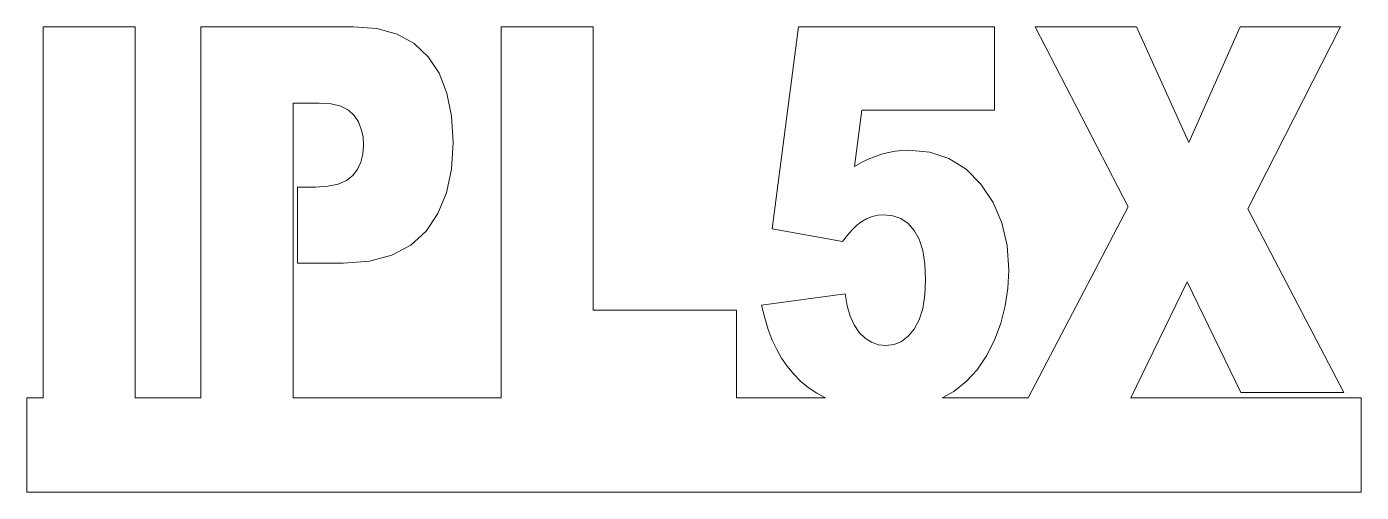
# Model space of a CAD drawing. Extents: x 4 to 282, y 130 to 227.
import ezdxf

# ---------------------------------------------------------------- set-up
doc = ezdxf.new("R2010")
doc.units = 0
doc.header["$MEASUREMENT"] = 0

msp = doc.modelspace()

# ---------------------------------------------------------------- linework, layer by layer
at = {"color": 7, "linetype": 'Continuous', "lineweight": 0, "flags": 128}
msp.add_lwpolyline([(60.01234, 193.298656), (60.01234, 177.421709), (69.604172, 177.421709), (75.025702, 177.839348), (79.704629, 179.092263), (83.640953, 181.180456), (86.834674, 184.103926), (89.304291, 187.769122), (91.068303, 192.082493), (92.126711, 197.044039), (92.479513, 202.65376), (92.155781, 208.096425), (91.184583, 212.877552), (89.56592, 216.997138), (87.299792, 220.455185), (84.383556, 223.191553), (80.814569, 225.146102), (76.592832, 226.318831), (71.718344, 226.70974), (39.878914, 226.70974), (39.878914, 149.352129), (26.221363, 149.352129), (26.221363, 226.70974), (7.024681, 226.70974), (7.024681, 149.352129), (3.59707, 149.352129), (3.59707, 129.680701), (281.778893, 129.680701), (281.778893, 149.352129), (278.716361, 149.352129), (233.731961, 149.352129), (245.460999, 173.519295), (256.677292, 150.488311), (278.121993, 150.488311), (258.103748, 188.754749), (277.42728, 226.70974), (256.53926, 226.70974), (245.84155, 202.600302), (234.890139, 226.70974), (213.790702, 226.70974), (233.198802, 189.182411), (212.374466, 149.352129), (194.422389, 149.352129), (196.856185, 150.692842), (199.438117, 152.744283), (201.70821, 155.210021), (203.666461, 158.090056), (205.312873, 161.384389), (206.617053, 164.922623), (207.54861, 168.534361), (208.107544, 172.219603), (208.293855, 175.97835), (207.931803, 181.147045), (206.845647, 185.854667), (205.035388, 190.101216), (202.501024, 193.886691), (199.385263, 196.997263), (195.830811, 199.2191), (191.837669, 200.552203), (187.405836, 200.99657), (186.02766, 200.943112), (184.641556, 200.782739), (183.247524, 200.51545), (181.845564, 200.141246), (180.435675, 199.660127), (179.017859, 199.072092), (177.592114, 198.377141), (176.158441, 197.575275), (177.638361, 209.335977), (205.334014, 209.335977), (205.334014, 226.70974), (164.445928, 226.70974), (158.991364, 184.585046), (173.663718, 181.912159), (174.67852, 183.268649), (175.65104, 184.397944), (176.581275, 185.300043), (177.469228, 185.974947), (178.642593, 186.653192), (179.8371, 187.137652), (181.052749, 187.428329), (182.28954, 187.525221), (184.157939, 187.321413), (185.830778, 186.709991), (187.308055, 185.690952), (188.589772, 184.264299), (189.625717, 182.399961), (190.365677, 180.067867), (190.809653, 177.268018), (190.957645, 174.000414), (190.810974, 170.79128), (190.370962, 168.006466), (189.637609, 165.645973), (188.610914, 163.7098), (187.359588, 162.20129), (185.952343, 161.123782), (184.389177, 160.477278), (182.670091, 160.261776), (181.118817, 160.433844), (179.678537, 160.950045), (178.349252, 161.81038), (177.13096, 163.01485), (176.073874, 164.550089), (175.228205, 166.402734), (174.593954, 168.572784), (174.171119, 171.060239), (156.750342, 168.654641), (157.424234, 166.015165), (158.177408, 163.602885), (159.009863, 161.4178), (159.9216, 159.45991), (160.945652, 157.664065), (162.115053, 155.965111), (163.429804, 154.36305), (164.889904, 152.85788), (166.504603, 151.491367), (168.28315, 150.305273), (170.124088, 149.352129), (151.549479, 149.352129), (151.549479, 167.638944), (121.655087, 167.638944), (121.655087, 226.70974), (102.500688, 226.70974), (102.500688, 149.352129), (59.117879, 149.352129), (59.117879, 210.779335), (64.572443, 210.779335), (67.043381, 210.618962), (69.0862, 210.137843), (70.700899, 209.335977), (71.887478, 208.213364), (72.738432, 206.860215), (73.346257, 205.36674), (73.710951, 203.732938), (73.832516, 201.958809), (73.692452, 200.146258), (73.272261, 198.504103), (72.571941, 197.032345), (71.591494, 195.730983), (70.264851, 194.66684), (68.525944, 193.906738), (66.374774, 193.450677), (63.811341, 193.298656)], close=True, dxfattribs=at)

doc.saveas('drawing.dxf')
